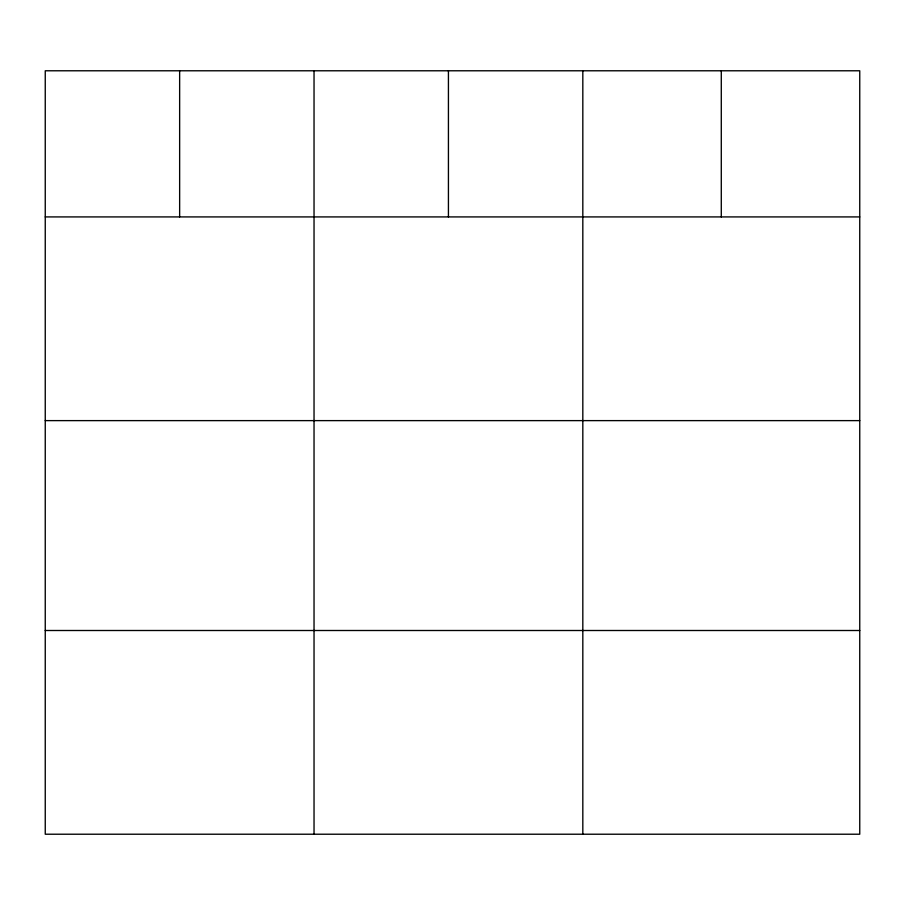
<?xml version="1.0" encoding="UTF-8"?>
<svg xmlns="http://www.w3.org/2000/svg" width="905" height="905" viewBox="0 0 905 905"><rect width="100%" height="100%" fill="white"/><g stroke="black" fill="none" stroke-linecap="round" stroke-linejoin="round"><path stroke-width="1.36" d="M859.75 216.917L859.75 834.218L45.25 834.218L45.25 70.782L859.75 70.782L859.75 216.917L45.25 216.917M45.25 420.621L859.75 420.621M45.25 630.502L859.75 630.502M721.285 70.782L721.285 216.917M582.82 70.782L582.82 834.218M448.428 70.782L448.428 216.917M314.035 70.782L314.035 834.218M179.643 70.782L179.643 216.917"/></g></svg>
